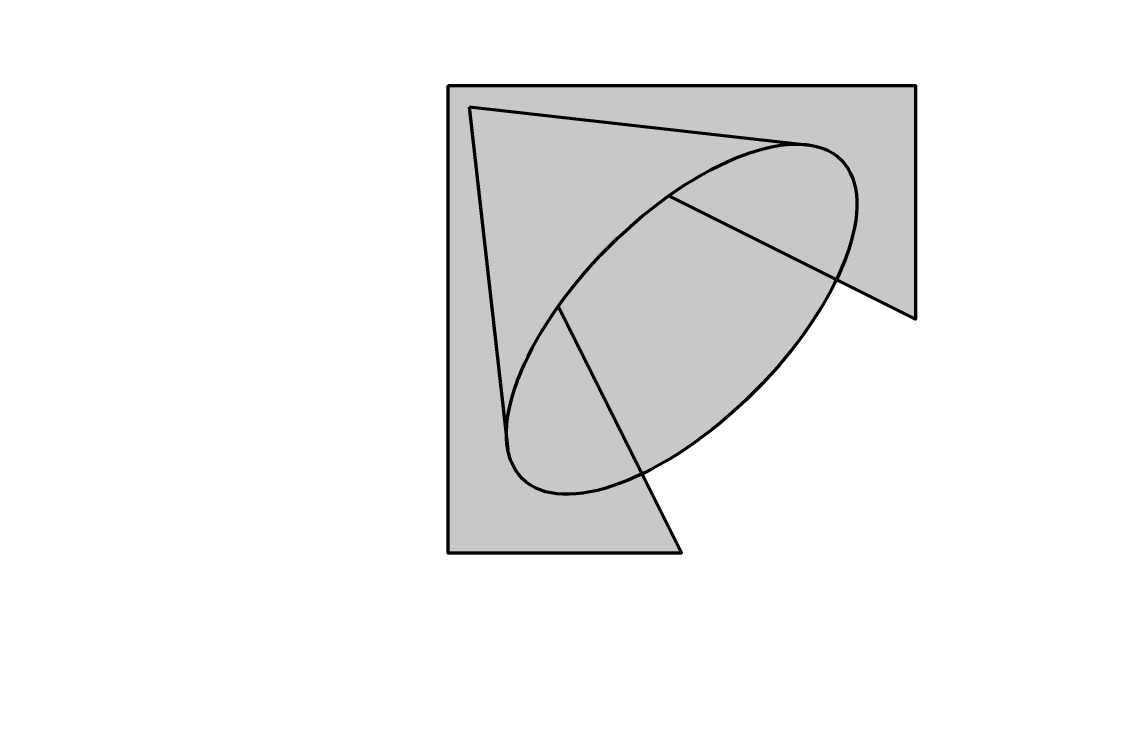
# Paper-space layout 'Sheet1' of a CAD drawing. Header units: millimetres. Extents: x 40 to 364, y 26 to 231.
# The model-space entities are those that its viewports show. They can reach past a viewport. Long polylines and large blocks are cut down to what shows.
import ezdxf

# ---------------------------------------------------------------- set-up
doc = ezdxf.new("R2010")
doc.units = ezdxf.units.MM
doc.layers.get('0').update_dxf_attribs({"plot": 0})
doc.layers.add('Layer1', color=250, linetype='Continuous', lineweight=200)
doc.layers.add('Layer4', color=7, linetype='Continuous', true_color=0x607d8b)
doc.layers.get('0').off()

msp = doc.modelspace()

# ---------------------------------------------------------------- hatches: boundary and pattern name
at = {"layer": 'Layer4'}
h = msp.add_hatch(color=256, dxfattribs=at)
h.set_gradient(color1=(96, 125, 139), rotation=45, name='CURVED')
edge = h.paths.add_edge_path()
edge.add_line((216, 148.25), (262.5, 125))
edge.add_line((262.5, 125), (262.5, 262.5))
edge.add_line((262.5, 262.5), (-12.5, 262.5))
edge.add_line((-12.5, 262.5), (-12.5, -12.5))
edge.add_line((-12.5, -12.5), (125, -12.5))
edge.add_line((125, -12.5), (101.75, 34))
edge.add_ellipse((125, 125), major_axis=(93.75, 93.75), ratio=0.455653, start_angle=157.48624, end_angle=232.45953, ccw=False)
edge.add_line((22.04, 54.75), (0, 250))
edge.add_line((0, 250), (195.25, 227.96))
edge.add_ellipse((125, 125), major_axis=(93.75, 93.75), ratio=0.455653, start_angle=-52.45953, end_angle=22.51376, ccw=False)
h = msp.add_hatch(color=256, dxfattribs=at)
h.set_gradient(color1=(96, 125, 139), color2=(0, 0, 0), rotation=45, one_color=1, name='INVCURVED')
edge = h.paths.add_edge_path()
edge.add_ellipse((125, 125), major_axis=(93.75, 93.75), ratio=0.455653, start_angle=22.51376, end_angle=157.48624, ccw=False)
edge.add_line((195.25, 227.96), (0, 250))
edge.add_line((0, 250), (22.04, 54.75))
h = msp.add_hatch(color=256, dxfattribs=at)
h.set_gradient(color1=(3, 169, 244), rotation=45, one_color=1, name='CYLINDER')
edge = h.paths.add_edge_path()
edge.add_ellipse((125, 125), major_axis=(93.75, 93.75), ratio=0.455653, start_angle=-52.45953, end_angle=17.41077)
edge.add_line((201.67, 227.24), (195.25, 227.96))
edge.add_ellipse((125, 125), major_axis=(93.75, 93.75), ratio=0.455653, start_angle=22.51376, end_angle=69.7322)
edge.add_line((117.4, 197.55), (216, 148.25))
edge = h.paths.add_edge_path()
edge.add_line((101.75, 34), (52.45, 132.6))
edge.add_ellipse((125, 125), major_axis=(93.75, 93.75), ratio=0.455653, start_angle=110.2678, end_angle=157.48624)
edge.add_line((22.04, 54.75), (22.76, 48.33))
edge.add_ellipse((125, 125), major_axis=(93.75, 93.75), ratio=0.455653, start_angle=162.58923, end_angle=232.45953)
edge = h.paths.add_edge_path()
edge.add_ellipse((125, 125), major_axis=(93.75, 93.75), ratio=0.455653, start_angle=232.45953, end_angle=307.54047)
edge.add_line((216, 148.25), (117.4, 197.55))
edge.add_ellipse((125, 125), major_axis=(93.75, 93.75), ratio=0.455653, start_angle=69.7322, end_angle=110.2678)
edge.add_line((52.45, 132.6), (101.75, 34))

# ---------------------------------------------------------------- linework, layer by layer
at = {"layer": 'Layer1'}
for q in [(201.67, 227.24), (22.76, 48.33)]:
    msp.add_line((0, 250), q, dxfattribs=at)
for points in [[(-12.5, 262.5), (262.5, 262.5), (262.5, 125), (117.4, 197.55)], [(-12.5, 262.5), (-12.5, -12.5), (125, -12.5), (52.45, 132.6)]]:
    msp.add_lwpolyline(points, dxfattribs=at)
msp.add_ellipse((125, 125), major_axis=(93.75, 93.75), ratio=0.455653, dxfattribs=at)

psp = doc.layouts.new('Sheet1')

# ---------------------------------------------------------------- viewports
at = {"layer": '0', "view_target_point": (-63.9, -30.77)}
psp.add_viewport(center=(202.5, 128.5), size=(324, 205.6), view_center_point=(125, 125), view_height=411.2, dxfattribs=at)

doc.saveas('drawing.dxf')
